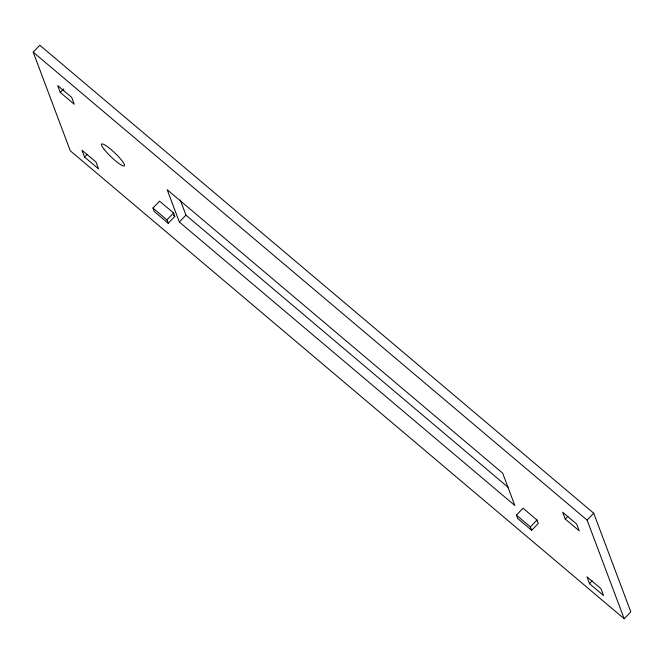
<?xml version="1.0" encoding="UTF-8"?>
<svg xmlns="http://www.w3.org/2000/svg" width="664" height="664" viewBox="0 0 664 664"><rect width="100%" height="100%" fill="white"/><g stroke="black" fill="none" stroke-linecap="round" stroke-linejoin="round"><path stroke-width="1" d="M33.2 52.141L39.807 45.235L593.716 513.197L630.8 611.859L624.193 618.765L70.284 150.803L33.2 52.141L587.109 520.103L624.193 618.765M60.266 92.42L57.71 85.615L71.687 97.425L74.243 104.231L60.266 92.42L63.57 88.968M84.56 157.061L82.004 150.255L95.981 162.066L98.538 168.872L84.56 157.061L87.2 154.297M152.961 208.064L159.567 201.159L173.545 212.97L174.823 216.373L168.216 223.278L154.239 211.467L152.961 208.064L166.938 219.875L168.216 223.278M166.938 219.875L173.545 212.97M179.346 222.042L167.195 189.721L502.681 473.158L514.832 505.478L179.346 222.042L185.945 215.136L180.234 199.93M516.409 515.115L523.016 508.209L536.993 520.02L538.272 523.423L531.665 530.328L517.688 518.518L516.409 515.115L530.387 526.925L531.665 530.328M530.387 526.925L536.993 520.02M565.247 519.049L562.69 512.243L576.667 524.054L579.224 530.86L565.247 519.049L567.894 516.285M587.109 520.103L593.716 513.197M589.541 583.689L586.984 576.883L600.97 588.694L603.526 595.5L589.541 583.689L592.188 580.925M185.945 215.136L507.985 487.21M173.271 215.053L174.823 216.373M104.19 149.408A15.77 2.714 43.7 0 0 123.861 166.025A15.77 2.714 43.7 0 0 110.905 149.425A15.77 2.714 43.7 0 0 104.19 149.408"/></g></svg>
